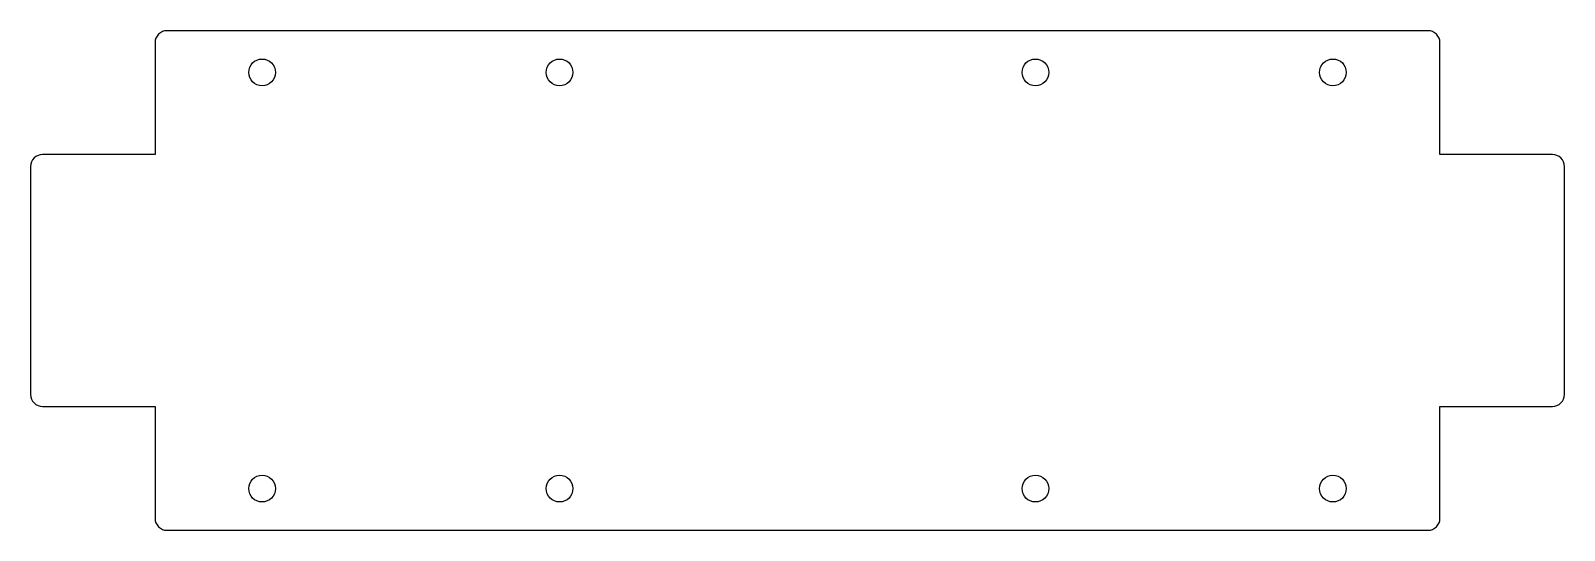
# Model space of a CAD drawing. Header units: millimetres. Extents: x -23 to 235, y 0 to 84.
import ezdxf

# ---------------------------------------------------------------- set-up
doc = ezdxf.new("R2010")
doc.units = ezdxf.units.MM

msp = doc.modelspace()

# ---------------------------------------------------------------- linework, layer by layer
msp.add_lwpolyline([(-2, 63.09), (-20.91, 63.09, 0.414214), (-22.91, 61.09), (-22.91, 22.79, 0.414214), (-20.91, 20.79), (-2, 20.79), (-2, 2, 0.414214), (0, 0), (212, 0, 0.414214), (214, 2), (214, 20.79), (232.91, 20.79, 0.414214), (234.91, 22.79), (234.91, 61.09, 0.414214), (232.91, 63.09), (214, 63.09), (214, 81.87, 0.414214), (212, 83.87), (0, 83.87, 0.414214), (-2, 81.87)], format="xyb", close=True)
for centre in [(16, 76.87), (66, 76.87), (146, 76.87), (196, 76.87), (16, 7), (66, 7), (146, 7), (196, 7)]:
    msp.add_circle(centre, 2.25)

doc.saveas('drawing.dxf')
